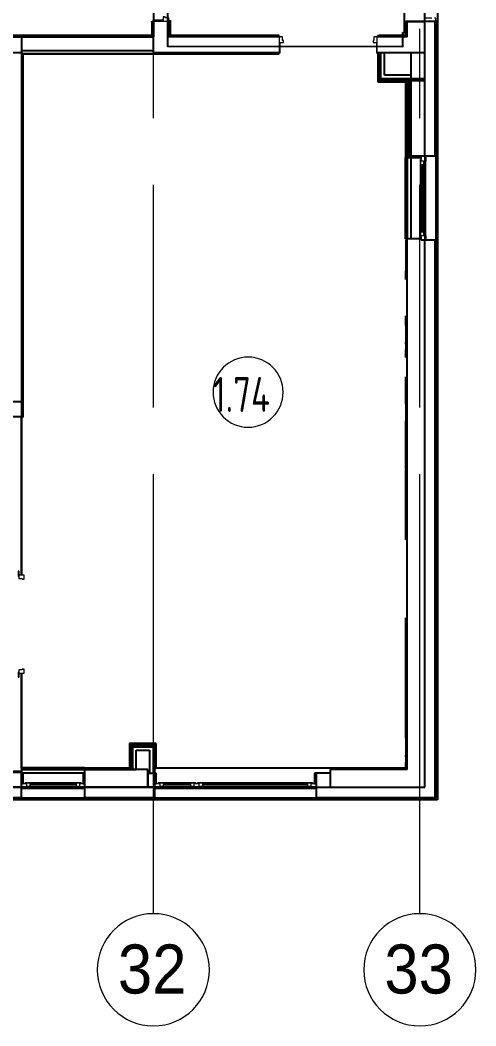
# Model space of a CAD drawing. Header units: millimetres. Extents: x -625 to 415037, y -3642 to 102118.
# Drawn here: x 119375 to 125875, y -3642 to 10704 of the extents above; entities that cross this region are included whole.
import ezdxf

# ---------------------------------------------------------------- set-up
doc = ezdxf.new("R2010")
doc.units = ezdxf.units.MM
doc.linetypes.add('Осевая', pattern=[6350, 1270, -952.5, 3175, -952.5])
for name, color, linetype, lineweight in [('A-AREA-IDEN', 7, 'Continuous', 9), ('A-GLAZ', 7, 'Continuous', 9), ('A-GLAZ-1', 7, 'Continuous', 5), ('A-GLAZ-CWMG-1', 7, 'Continuous', 20), ('Оси', 7, 'Continuous', 9), ('Оси-1', 7, 'Continuous', 20), ('Оси-2', 7, 'Осевая', 9)]:
    doc.layers.add(name, color=color, linetype=linetype, lineweight=lineweight)
doc.layers.add('A-DOOR-FRAM-1', color=7, linetype='Continuous', lineweight=5, true_color=0xc0c0c0)
doc.styles.add('Arial', font='arial.ttf', dxfattribs={"width": 0.9, "height": 700})
doc.styles.add('СПДС', font='ГОСТ тип А.ttf', dxfattribs={"width": 0.9})

# ---------------------------------------------------------------- blocks, each defined once
blk = doc.blocks.new('110_Дверь_СКБ_2Ст - Д-5_п_ Из игровой в коридор-32679362-Объем проектирования 1 этажа')
at = {"layer": 'A-DOOR-FRAM-1'}
for p, q in [((-672, 118), (-742, 118)), ((-742, 118), (-742, 110)), ((-742, 110), (-672, 110)), ((-638, 110), (-688, 110)), ((-688, 110), (-688, 30)), ((-688, 30), (-628, 30)), ((-672, 30), (-688, 30)), ((-688, 30), (-688, -110)), ((-672, 110), (-672, 118)), ((-672, -110), (-672, 30)), ((-638, 60), (-638, 110)), ((-628, 60), (-638, 60)), ((-628, 30), (-628, 60)), ((662, 60), (652, 60)), ((652, 60), (652, 30)), ((652, 30), (712, 30)), ((662, 110), (662, 60)), ((712, 110), (662, 110)), ((768, 118), (698, 118)), ((698, 118), (698, 110)), ((698, 110), (768, 110)), ((712, 30), (698, 30)), ((698, 30), (698, -110)), ((712, 30), (712, 110)), ((712, -110), (712, 30)), ((768, 110), (768, 118)), ((-672, -110), (-742, -110)), ((-742, -110), (-742, -118)), ((-742, -118), (-672, -118)), ((-688, -110), (-672, -110)), ((-672, -118), (-672, -110)), ((698, -110), (712, -110)), ((768, -110), (698, -110)), ((698, -110), (698, -118)), ((698, -118), (768, -118)), ((768, -118), (768, -110))]:
    blk.add_line(p, q, dxfattribs=at)
blk = doc.blocks.new('110_Дверь_СКБ_2Ст - Д-1_л_Лестничная клетка EIS60 2-V69-Объем проектирования 1 этажа')
at = {"layer": 'A-DOOR-FRAM-1'}
for p, q in [((-672, 118), (-742, 118)), ((-742, 118), (-742, 110)), ((-742, 110), (-672, 110)), ((-638, 110), (-688, 110)), ((-688, 110), (-688, 30)), ((-688, 30), (-628, 30)), ((-672, 30), (-688, 30)), ((-688, 30), (-688, -110)), ((-672, 110), (-672, 118)), ((-672, -110), (-672, 30)), ((-638, 60), (-638, 110)), ((-628, 60), (-638, 60)), ((-628, 30), (-628, 60)), ((662, 60), (652, 60)), ((652, 60), (652, 30)), ((652, 30), (712, 30)), ((662, 110), (662, 60)), ((712, 110), (662, 110)), ((768, 118), (698, 118)), ((698, 118), (698, 110)), ((698, 110), (768, 110)), ((712, 30), (698, 30)), ((698, 30), (698, -110)), ((712, 30), (712, 110)), ((712, -110), (712, 30)), ((768, 110), (768, 118)), ((-672, -110), (-742, -110)), ((-742, -110), (-742, -118)), ((-742, -118), (-672, -118)), ((-688, -110), (-672, -110)), ((-672, -118), (-672, -110)), ((698, -110), (712, -110)), ((768, -110), (698, -110)), ((698, -110), (698, -118)), ((698, -118), (768, -118)), ((768, -118), (768, -110))]:
    blk.add_line(p, q, dxfattribs=at)
blk = doc.blocks.new('120_Окно_СКБ_2Ст_Фрамуга сверху - 120_Окно_СКБ_2Ст_2300х2500_h_ ДОО-19727959-Объем проектирования 1 этажа')
at = {"layer": 'A-GLAZ'}
for p, q in [((-1150, -127), (-1150, -57)), ((-1150, -57), (-1080, -57)), ((-1080, -127), (-1150, -127)), ((-1080, -127), (-1100, -127)), ((-1100, -127), (-1100, -137)), ((-1100, -137), (540, -137)), ((540, -137), (-1100, -137)), ((-1080, -57), (-1080, -127)), ((520, -87), (-1080, -87)), ((-1080, -87), (-1080, -127)), ((-1030, -137), (-1030, -87)), ((470, -137), (470, -87)), ((520, -127), (520, -57)), ((520, -57), (590, -57)), ((520, -127), (520, -87)), ((590, -127), (520, -127)), ((540, -127), (520, -127)), ((540, -137), (540, -127)), ((590, -127), (570, -127)), ((570, -127), (570, -137)), ((570, -137), (1100, -137)), ((1100, -137), (570, -137)), ((590, -57), (590, -127)), ((1080, -87), (590, -87)), ((590, -87), (590, -127)), ((640, -137), (640, -87)), ((1030, -137), (1030, -87)), ((1080, -127), (1080, -57)), ((1080, -57), (1150, -57)), ((1080, -127), (1080, -87)), ((1150, -127), (1080, -127)), ((1100, -127), (1080, -127)), ((1100, -137), (1100, -127)), ((1150, -57), (1150, -127))]:
    blk.add_line(p, q, dxfattribs=at)
at = {"layer": 'A-GLAZ-1'}
for p, q in [((1150, -57), (-1150, -57)), ((-1130, -127), (-1100, -127)), ((-1080, -57), (1080, -57)), ((-1030, -107), (470, -107)), ((470, -117), (-1030, -117)), ((540, -127), (570, -127)), ((540, -127), (570, -127)), ((640, -107), (1030, -107)), ((1030, -117), (640, -117)), ((1100, -127), (1130, -127))]:
    blk.add_line(p, q, dxfattribs=at)
blk = doc.blocks.new('120_Окно_СКБ_1Ст - 120_Окно_СКБ_1Ст 900х2500_h_ с форточкой-V71-Объем проектирования 1 этажа')
at = {"layer": 'A-GLAZ'}
for p, q in [((-450, -127), (-450, -57)), ((-450, -57), (-380, -57)), ((-380, -127), (-450, -127)), ((-380, -127), (-400, -127)), ((-400, -127), (-400, -137)), ((-400, -137), (400, -137)), ((400, -137), (-400, -137)), ((-380, -57), (-380, -127)), ((380, -87), (-380, -87)), ((-380, -87), (-380, -127)), ((-330, -137), (-330, -87)), ((330, -137), (330, -87)), ((380, -127), (380, -57)), ((380, -57), (450, -57)), ((380, -127), (380, -87)), ((450, -127), (380, -127)), ((400, -127), (380, -127)), ((400, -137), (400, -127)), ((450, -57), (450, -127))]:
    blk.add_line(p, q, dxfattribs=at)
at = {"layer": 'A-GLAZ-1'}
for p, q in [((450, -57), (-450, -57)), ((-430, -127), (-400, -127)), ((-330, -107), (330, -107)), ((330, -117), (-330, -117)), ((400, -127), (430, -127))]:
    blk.add_line(p, q, dxfattribs=at)
blk = doc.blocks.new('120_Окно_СКБ_1Ст - 120_Окно_СКБ_1Ст 1200х2500_h_ с форточкой 3-24161067-Объем проектирования 1 этажа')
at = {"layer": 'A-GLAZ'}
for p, q in [((-600, -127), (-600, -57)), ((-600, -57), (-530, -57)), ((-530, -127), (-600, -127)), ((-530, -127), (-550, -127)), ((-550, -127), (-550, -137)), ((-550, -137), (550, -137)), ((550, -137), (-550, -137)), ((-530, -57), (-530, -127)), ((530, -87), (-530, -87)), ((-530, -87), (-530, -127)), ((-480, -137), (-480, -87)), ((480, -137), (480, -87)), ((530, -127), (530, -57)), ((530, -57), (600, -57)), ((530, -127), (530, -87)), ((600, -127), (530, -127)), ((550, -127), (530, -127)), ((550, -137), (550, -127)), ((600, -57), (600, -127))]:
    blk.add_line(p, q, dxfattribs=at)
at = {"layer": 'A-GLAZ-1'}
for p, q in [((600, -57), (-600, -57)), ((-580, -127), (-550, -127)), ((-480, -107), (480, -107)), ((480, -117), (-480, -117)), ((550, -127), (580, -127))]:
    blk.add_line(p, q, dxfattribs=at)
blk = doc.blocks.new('Прямоугольный импост - Импост структурный с накладкой - 160мм-18691766-Объем проектирования 1 этажа')
at = {"layer": 'A-GLAZ-CWMG-1'}
for p, q in [((0, 17), (-50, 17)), ((-50, 17), (-50, 0)), ((-10, -40), (-10, 0)), ((-10, 0), (0, 0)), ((0, 0), (0, 17)), ((-50, -40), (-50, -140)), ((-50, -140), (0, -140)), ((0, -40), (-10, -40)), ((0, -140), (0, -40))]:
    blk.add_line(p, q, dxfattribs=at)
blk = doc.blocks.new('110_Дверь_СКБ_2Ст - Д-5_п__в составе перегородки _не входит в спец__-32680960-Объем проектирования 1 этажа')
at = {"layer": 'A-DOOR-FRAM-1'}
for p, q in [((-672, 8), (-742, 8)), ((-742, 8), (-742, 0)), ((-742, 0), (-672, 0)), ((-638, 0), (-688, 0)), ((-688, 0), (-688, -79)), ((-672, 0), (-688, 0)), ((-688, 0), (-688, -1)), ((-672, 0), (-672, 8)), ((-672, -1), (-672, 0)), ((-638, -49), (-638, 0)), ((662, 0), (662, -49)), ((712, 0), (662, 0)), ((768, 8), (698, 8)), ((698, 8), (698, 0)), ((712, 0), (698, 0)), ((698, 0), (698, -1)), ((698, 0), (768, 0)), ((712, -79), (712, 0)), ((712, -1), (712, 0)), ((768, 0), (768, 8)), ((-672, -1), (-742, -1)), ((-742, -1), (-742, -9)), ((-742, -9), (-672, -9)), ((-688, -79), (-628, -79)), ((-688, -1), (-672, -1)), ((-672, -9), (-672, -1)), ((-628, -49), (-638, -49)), ((-628, -79), (-628, -49)), ((662, -49), (652, -49)), ((652, -49), (652, -79)), ((652, -79), (712, -79)), ((698, -1), (712, -1)), ((768, -1), (698, -1)), ((698, -1), (698, -9)), ((698, -9), (768, -9)), ((768, -9), (768, -1))]:
    blk.add_line(p, q, dxfattribs=at)
blk = doc.blocks.new('Ось сетки - D8-29747960-Объем проектирования 1 этажа')
at = {"layer": 'Оси-1'}
for start, end in [(360, 180), (180, 360)]:
    blk.add_arc((0, 0), 4, start, end, dxfattribs=at)
blk = doc.blocks.new('Марка_Помещения - Номер-25198446-Объем проектирования 1 этажа')
at = {"layer": 'A-AREA-IDEN'}
for start, end in [(360, 180), (180, 360)]:
    blk.add_arc((0, 0), 2.5, start, end, dxfattribs=at)

msp = doc.modelspace()

# ---------------------------------------------------------------- linework, layer by layer
for p, q in [((125145, 8764), (125145, 21264)), ((125325, 11586), (125325, -416)), ((121255, 10689), (121254, 10689)), ((121254, 10689), (121254, 10485)), ((121255, 10685), (121255, 10689)), ((121267, 10664), (121255, 10664)), ((121275, 10224), (121275, 10634)), ((121275, 10464), (121275, 10634)), ((121495, 10464), (121495, 10634)), ((121515, 10664), (121503, 10664)), ((121515, 10664), (121515, 10704)), ((121516, 10689), (121515, 10689)), ((121515, 10664), (121515, 10484)), ((121516, 10704), (121516, 10484)), ((124875, 10685), (124874, 10685)), ((124874, 10685), (124874, 10485)), ((124875, 10684), (124874, 10684)), ((124895, 10685), (124875, 10685)), ((124875, 10484), (124875, 10685)), ((125145, 10685), (124895, 10685)), ((124895, 10464), (124895, 10684)), ((124895, 10684), (125145, 10684)), ((125295, 10684), (125145, 10684)), ((125303, 10684), (125295, 10684)), ((125295, 8764), (125295, 10684)), ((125298, 8764), (125298, 10684)), ((125303, 8764), (125303, 10684)), ((125325, 10684), (125303, 10684)), ((121254, 10485), (111245, 10485)), ((121255, 10485), (121255, 10484)), ((123045, 10484), (121515, 10484)), ((121515, 10484), (121516, 10484)), ((123070, 10485), (121516, 10485)), ((121516, 10484), (123045, 10484)), ((121516, 10484), (121516, 10484)), ((123045, 10472), (123045, 10484)), ((123045, 10484), (123070, 10484)), ((123070, 10484), (123070, 10485)), ((124470, 10485), (124470, 10484)), ((124470, 10485), (124864, 10485)), ((124470, 10484), (124495, 10484)), ((124495, 10484), (124495, 10472)), ((124874, 10484), (124495, 10484)), ((124495, 10484), (124874, 10484)), ((124874, 10485), (124864, 10485)), ((124864, 10484), (124864, 10485)), ((124874, 10484), (124874, 10485)), ((124874, 10484), (124875, 10484)), ((124874, 10484), (124875, 10484)), ((111275, 10464), (121275, 10464)), ((119395, 10464), (119395, 5043)), ((123015, 10464), (121495, 10464)), ((124895, 10464), (124525, 10464)), ((111995, 10244), (119395, 10244)), ((121275, 10264), (119395, 10264)), ((121275, 10224), (119415, 10224)), ((119416, 5043), (119416, 10223)), ((119416, 10223), (123070, 10223)), ((121275, 10224), (121275, 10264)), ((121275, 10244), (123015, 10244)), ((123070, 10224), (121275, 10224)), ((123070, 10223), (123070, 10224)), ((124470, 10236), (124470, 10224)), ((124470, 10223), (124470, 10224)), ((124470, 10224), (124470, 10224)), ((124470, 10224), (124470, 10223)), ((124470, 10224), (124495, 10224)), ((124470, 10223), (124470, 10223)), ((124475, 10223), (124474, 10223)), ((124474, 10223), (124474, 9823)), ((124475, 10236), (124475, 10224)), ((124495, 10236), (124495, 9844)), ((124507, 9856), (124507, 10236)), ((124520, 9869), (124520, 10236)), ((124525, 10244), (125145, 10244)), ((124570, 9919), (124570, 10244)), ((124945, 10244), (124945, 9869)), ((124945, 9919), (124570, 9919)), ((124474, 9823), (124870, 9823)), ((124920, 9844), (124495, 9844)), ((124932, 9856), (124507, 9856)), ((125145, 9869), (124520, 9869)), ((124870, 9844), (124870, 8743)), ((124870, 9824), (124875, 9824)), ((124875, 9824), (124875, 8987)), ((124895, 8744), (124895, 9844)), ((124920, 8764), (124920, 9844)), ((124932, 8764), (124932, 9856)), ((124945, 9856), (125145, 9856)), ((124945, 9844), (124945, 8764)), ((124945, 9844), (125145, 9844)), ((124875, 9519), (124874, 9519)), ((124874, 9519), (124874, 9465)), ((124874, 9465), (124875, 9465)), ((124875, 9304), (124874, 9304)), ((124874, 9304), (124874, 9241)), ((124874, 9241), (124875, 9241)), ((124875, 8987), (124874, 8987)), ((124874, 8987), (124874, 8764)), ((124875, 8764), (124875, 8987)), ((124874, 8764), (124875, 8764)), ((125295, 8764), (124875, 8764)), ((125093, 8744), (125093, 8764)), ((125145, 8764), (125145, 7564)), ((125295, 8764), (125303, 8764)), ((125303, 8764), (125303, 7564)), ((124870, 8743), (124895, 8743)), ((124870, 7585), (124870, 8743)), ((124895, 8744), (125093, 8744)), ((124895, 8744), (124895, 8743)), ((124895, 8743), (124895, 7585)), ((124895, 8743), (125093, 8743)), ((124945, 8744), (124945, 7585)), ((125093, 8743), (125093, 8744)), ((124870, 7585), (124895, 7585)), ((124875, 7565), (124874, 7565)), ((124874, 7565), (124874, 7126)), ((124895, 7564), (124875, 7564)), ((125093, 7585), (124895, 7585)), ((124895, 7585), (124895, 7584)), ((124895, 14), (124895, 7584)), ((125093, 7584), (124895, 7584)), ((125093, 7584), (125093, 7585)), ((125093, 7564), (125093, 7584)), ((125295, 7564), (125093, 7564)), ((125145, -236), (125145, 7564)), ((125303, 7564), (125295, 7564)), ((125295, -386), (125295, 7564)), ((125298, -389), (125298, 7564)), ((125303, -394), (125303, 7564)), ((124874, 7126), (124875, 7126)), ((124874, 7006), (124874, 7126)), ((124874, 7006), (124875, 7006)), ((124874, 6484), (124875, 6484)), ((124874, 6353), (124874, 6484)), ((124874, 6353), (124874, 6007)), ((124875, 6353), (124874, 6353)), ((124874, 6110), (124875, 6110)), ((124875, 6085), (124874, 6085)), ((124874, 6007), (124875, 6007)), ((124874, 5892), (124874, 6007)), ((124874, 5892), (124875, 5892)), ((124874, 5617), (124875, 5617)), ((124874, 5227), (124874, 5617)), ((118525, 5264), (119395, 5264)), ((124875, 5227), (124874, 5227)), ((124874, 5227), (124874, 4833)), ((119416, 5044), (118525, 5044)), ((119416, 5043), (119395, 5043)), ((119395, 5043), (119395, 2789)), ((119396, 2789), (119396, 5043)), ((124874, 4833), (124875, 4833)), ((124875, 4786), (124874, 4786)), ((124874, 4786), (124874, 4687)), ((124874, 4687), (124875, 4687)), ((124874, 4297), (124874, 4687)), ((124874, 4500), (124875, 4500)), ((124875, 4472), (124874, 4472)), ((124874, 4297), (124874, 4287)), ((124874, 4297), (124875, 4297)), ((124874, 4287), (124875, 4287)), ((124874, 3908), (124874, 4287)), ((124874, 4127), (124875, 4127)), ((124875, 4108), (124874, 4108)), ((124874, 3969), (124875, 3969)), ((124875, 3959), (124874, 3959)), ((124875, 3908), (124874, 3908)), ((124874, 3908), (124874, 3691)), ((124874, 3691), (124875, 3691)), ((124874, 3633), (124874, 3691)), ((124874, 3633), (124875, 3633)), ((124874, 3623), (124875, 3623)), ((124874, 3291), (124874, 3623)), ((124874, 3291), (124875, 3291)), ((124875, 2839), (124874, 2839)), ((124874, 2839), (124874, 2838)), ((124874, 2839), (124875, 2839)), ((124874, 2838), (124875, 2838)), ((124875, 2738), (124874, 2738)), ((124874, 2738), (124874, 2737)), ((124874, 2738), (124875, 2738)), ((124874, 2737), (124875, 2737)), ((124875, 2637), (124874, 2637)), ((124874, 2637), (124874, 2636)), ((124874, 2636), (124875, 2636)), ((124874, 2636), (124875, 2636)), ((124874, 2177), (124875, 2177)), ((124874, 1714), (124874, 2177)), ((124874, 1903), (124875, 1903)), ((124874, 1892), (124875, 1892)), ((124875, 1787), (124874, 1787)), ((124874, 1763), (124875, 1763)), ((124874, 1714), (124874, 1313)), ((124875, 1516), (124874, 1516)), ((119395, 1389), (119395, -36)), ((119396, 35), (119396, 1389)), ((124874, 857), (124874, 1313)), ((124874, 1263), (124875, 1263)), ((124874, 1247), (124875, 1247)), ((124874, 1206), (124875, 1206)), ((124874, 1123), (124875, 1123)), ((124874, 857), (124875, 857)), ((124874, 853), (124875, 853)), ((124874, 463), (124874, 853)), ((124875, 463), (124874, 463)), ((124874, 463), (124874, 206)), ((120934, 385), (120934, 35)), ((121316, 385), (120934, 385)), ((121295, 364), (120955, 364)), ((120955, 364), (120955, 14)), ((120955, 14), (120955, 364)), ((120955, 364), (121295, 364)), ((120967, 351), (121282, 351)), ((120967, 14), (120967, 351)), ((120980, 339), (121270, 339)), ((120980, 14), (120980, 339)), ((121030, 289), (121220, 289)), ((121030, 14), (121030, 289)), ((121220, 289), (121220, -36)), ((121270, 339), (121270, -36)), ((121282, 351), (121282, -36)), ((121295, -386), (121295, 364)), ((121295, 364), (121295, 35)), ((121316, 35), (121316, 385)), ((124875, 230), (124874, 230)), ((124874, 220), (124875, 220)), ((124874, 206), (124875, 206)), ((124875, 196), (124874, 196)), ((124874, 196), (124874, 117)), ((120295, 39), (119395, 39)), ((119395, 34), (120295, 34)), ((119395, 14), (120295, 14)), ((120934, 35), (119396, 35)), ((120295, 14), (120295, 39)), ((120295, 34), (120295, 14)), ((121195, 14), (120295, 14)), ((120295, 14), (120295, -236)), ((120295, 14), (120955, 14)), ((120955, 14), (121030, 14)), ((121195, -36), (121195, 14)), ((121295, 34), (121315, 34)), ((121315, 34), (121315, 35)), ((124874, 35), (121316, 35)), ((124895, 14), (123795, 14)), ((123795, 14), (123795, -236)), ((124874, 117), (124875, 117)), ((124874, 24), (124874, 117)), ((124874, 24), (124875, 24)), ((124875, 34), (124875, 24)), ((124875, 24), (124895, 24)), ((118895, -11), (119395, -11)), ((118895, -24), (119395, -24)), ((119395, -386), (119395, -36)), ((119395, -36), (119395, -184)), ((119415, -36), (119395, -36)), ((120275, -36), (119415, -36)), ((119415, -184), (119415, -36)), ((119416, -36), (119415, -36)), ((119416, -184), (119416, -36)), ((120274, -36), (120274, -184)), ((120275, -36), (120274, -36)), ((120275, -36), (120275, -184)), ((120295, -36), (120275, -36)), ((120295, -184), (120295, -36)), ((121195, -36), (121195, -236)), ((121195, -236), (121195, -36)), ((121195, -36), (121295, -36)), ((121315, -36), (121295, -36)), ((121315, -184), (121315, -36)), ((121316, -36), (121315, -36)), ((121316, -184), (121316, -36)), ((123574, -36), (123574, -184)), ((123575, -36), (123574, -36)), ((123575, -36), (123575, -184)), ((123595, -36), (123575, -36)), ((123795, -36), (123595, -36)), ((123595, -36), (123595, -386)), ((121295, -236), (117095, -236)), ((118895, -236), (119395, -236)), ((119395, -184), (119415, -184)), ((120295, -236), (119395, -236)), ((119415, -184), (119416, -184)), ((120274, -184), (120275, -184)), ((120275, -184), (120295, -184)), ((120295, -236), (120295, -386)), ((120295, -236), (121195, -236)), ((121195, -236), (121295, -236)), ((121295, -184), (121315, -184)), ((121295, -236), (123595, -236)), ((123595, -236), (121295, -236)), ((121315, -184), (121316, -184)), ((123574, -184), (123575, -184)), ((123575, -184), (123595, -184)), ((123595, -236), (124895, -236)), ((123595, -236), (125145, -236)), ((125325, -416), (109545, -416)), ((117995, -386), (119395, -386)), ((117995, -389), (119395, -389)), ((117995, -394), (119395, -394)), ((119395, -394), (119395, -386)), ((120295, -394), (119395, -394)), ((120295, -386), (120295, -394)), ((120295, -386), (121295, -386)), ((120295, -389), (121295, -389)), ((120295, -394), (121295, -394)), ((121295, -394), (121295, -386)), ((123595, -394), (121295, -394)), ((123595, -386), (123595, -394)), ((123595, -386), (125295, -386)), ((123595, -389), (125298, -389)), ((123595, -394), (125303, -394))]:
    msp.add_line(p, q)
at = {"flags": 128}
msp.add_lwpolyline([(124835, 10527), (124856, 10527), (124861, 12826), (124841, 12826), (124842, 13135), (123016, 13140), (123025, 17032), (123317, 17031), (123309, 13301), (124863, 13297), (124866, 14926), (124846, 14926), (124850, 16357), (124849, 16357), (124853, 18118), (124458, 18119), (121495, 18126), (121485, 13945), (121484, 13945), (121484, 13942), (121485, 13942), (121477, 10335), (124835, 10327)], close=True, dxfattribs=at)
msp.add_lwpolyline([(82779, 13264), (121275, 13264), (121275, 10464), (82779, 10464)], close=True)
for points in [[(124874, 4891), (124874, 4902), (124874, 4915), (124874, 4927), (124874, 4940), (124874, 4952), (124874, 4962), (124874, 4971), (124874, 4978), (124874, 4983), (124874, 4986), (124874, 4986), (124874, 4984), (124874, 4979), (124874, 4972), (124874, 4963), (124874, 4952)], [(124874, 4839), (124874, 4850), (124874, 4861), (124874, 4873), (124874, 4886), (124874, 4898), (124874, 4910), (124874, 4921), (124874, 4931), (124874, 4939), (124874, 4946), (124874, 4951), (124874, 4953), (124874, 4954), (124874, 4952), (124874, 4948), (124874, 4942), (124874, 4935), (124874, 4926)], [(124874, 4952), (124874, 4941), (124874, 4928), (124874, 4915), (124874, 4903), (124874, 4891), (124874, 4881), (124874, 4871), (124874, 4864), (124874, 4859), (124874, 4857), (124874, 4857), (124874, 4859), (124874, 4864), (124874, 4871), (124874, 4880), (124874, 4891)], [(124874, 4926), (124874, 4915), (124874, 4903), (124874, 4891), (124874, 4879), (124874, 4866), (124874, 4854), (124874, 4843), (124874, 4834), (124874, 4825), (124874, 4819), (124874, 4814), (124874, 4811), (124874, 4811), (124874, 4812), (124874, 4816), (124874, 4822), (124874, 4830), (124874, 4839)], [(124874, 4812), (124874, 4820), (124874, 4828), (124874, 4838), (124874, 4847), (124874, 4856), (124874, 4865), (124874, 4873), (124874, 4881), (124874, 4887), (124874, 4892), (124874, 4896), (124874, 4898), (124874, 4898), (124874, 4897), (124874, 4894), (124874, 4889), (124874, 4884), (124874, 4877)], [(124874, 4877), (124874, 4869), (124874, 4860), (124874, 4851), (124874, 4842), (124874, 4832), (124874, 4823), (124874, 4815), (124874, 4808), (124874, 4801), (124874, 4796), (124874, 4793), (124874, 4791), (124874, 4791), (124874, 4792), (124874, 4795), (124874, 4799), (124874, 4805), (124874, 4812)], [(124874, 4728), (124874, 4743), (124874, 4760), (124874, 4777), (124874, 4794), (124874, 4810), (124874, 4825), (124874, 4839), (124874, 4851), (124874, 4860), (124874, 4866), (124874, 4869), (124874, 4870), (124874, 4867), (124874, 4861), (124874, 4852), (124874, 4841), (124874, 4827)], [(124874, 4798), (124874, 4802), (124874, 4807), (124874, 4811), (124874, 4816), (124874, 4821), (124874, 4825), (124874, 4829), (124874, 4833)], [(124874, 4827), (124874, 4812), (124874, 4796), (124874, 4779), (124874, 4762), (124874, 4745), (124874, 4730), (124874, 4716), (124874, 4705), (124874, 4696), (124874, 4689), (124874, 4686), (124874, 4686), (124874, 4689), (124874, 4695), (124874, 4704), (124874, 4715), (124874, 4728)], [(124874, 4787), (124874, 4790), (124874, 4793), (124874, 4796), (124874, 4799), (124874, 4802), (124874, 4805), (124874, 4807), (124874, 4810), (124874, 4811), (124874, 4812), (124874, 4813), (124874, 4813), (124874, 4813), (124874, 4812), (124874, 4810), (124874, 4808), (124874, 4805)], [(124874, 4805), (124874, 4803), (124874, 4800), (124874, 4797), (124874, 4793), (124874, 4790), (124874, 4788), (124874, 4785), (124874, 4783), (124874, 4781), (124874, 4780), (124874, 4779), (124874, 4779), (124874, 4780), (124874, 4781), (124874, 4782), (124874, 4784), (124874, 4787)], [(124874, 4786), (124874, 4786), (124874, 4787), (124874, 4789), (124874, 4791), (124874, 4794), (124874, 4798)], [(124874, 4706), (124874, 4709), (124874, 4713), (124874, 4717), (124874, 4721), (124874, 4725), (124874, 4729), (124874, 4733), (124874, 4736), (124874, 4739), (124874, 4741), (124874, 4742), (124874, 4743), (124874, 4743), (124874, 4743), (124874, 4741), (124874, 4739), (124874, 4737), (124874, 4734)], [(124874, 4734), (124874, 4730), (124874, 4726), (124874, 4722), (124874, 4718), (124874, 4714), (124874, 4710), (124874, 4707), (124874, 4703), (124874, 4701), (124874, 4699), (124874, 4697), (124874, 4696), (124874, 4696), (124874, 4697), (124874, 4698), (124874, 4700), (124874, 4703), (124874, 4706)], [(124874, 4619), (124874, 4631), (124874, 4643), (124874, 4656), (124874, 4668), (124874, 4680), (124874, 4691), (124874, 4700), (124874, 4707), (124874, 4712), (124874, 4714), (124874, 4715), (124874, 4712), (124874, 4707), (124874, 4700), (124874, 4691), (124874, 4681)], [(124874, 4681), (124874, 4669), (124874, 4657), (124874, 4644), (124874, 4631), (124874, 4620), (124874, 4609), (124874, 4600), (124874, 4593), (124874, 4588), (124874, 4585), (124874, 4585), (124874, 4588), (124874, 4593), (124874, 4600), (124874, 4608), (124874, 4619)], [(124874, 4457), (124874, 4475), (124874, 4495), (124874, 4516), (124874, 4537), (124874, 4557), (124874, 4576), (124874, 4593), (124874, 4608), (124874, 4619), (124874, 4627), (124874, 4631), (124874, 4632), (124874, 4628), (124874, 4621), (124874, 4611), (124874, 4597), (124874, 4580)], [(124874, 4580), (124874, 4562), (124874, 4542), (124874, 4521), (124874, 4500), (124874, 4480), (124874, 4461), (124874, 4444), (124874, 4430), (124874, 4418), (124874, 4410), (124874, 4406), (124874, 4405), (124874, 4409), (124874, 4416), (124874, 4427), (124874, 4440), (124874, 4457)]]:
    msp.add_lwpolyline(points, dxfattribs=at)
for points, knots in [([(124874, 7565), (124874, 7386), (124874, 7342), (124874, 7135), (124874, 7006)], [-5.139173, -5.139173, -5.139173, -5.139173, -2.617751, 0, 0, 0, 0]), ([(124874, 6484), (124874, 6338), (124874, 6227), (124874, 6137), (124874, 6008), (124874, 5951), (124874, 5892)], [-2.688977, -2.688977, -2.688977, -2.688977, -1.942835, -1.191311, -0.524464, 0, 0, 0, 0]), ([(124874, 6085), (124874, 6087), (124874, 6094), (124874, 6103), (124874, 6110)], [-1.272376, -1.272376, -1.272376, -1.272376, -1.25295, -1.1427281, -1.1427281, -1.1427281, -1.1427281]), ([(124874, 6110), (124874, 6103), (124874, 6094), (124874, 6087), (124874, 6085)], [1.1427281, 1.1427281, 1.1427281, 1.1427281, 1.25295, 1.272376, 1.272376, 1.272376, 1.272376]), ([(124874, 4500), (124874, 4391), (124874, 4332), (124874, 4229), (124874, 4146), (124874, 4108)], [0, 0, 0, 0, 0.787044, 1.615544, 2.248132, 2.248132, 2.248132, 2.248132]), ([(124874, 3969), (124874, 3886), (124874, 3850), (124874, 3801), (124874, 3706), (124874, 3670), (124874, 3633)], [0, 0, 0, 0, 0.382944, 0.819442, 1.25295, 1.618625, 1.618625, 1.618625, 1.618625]), ([(124874, 3623), (124874, 3660), (124874, 3696), (124874, 3791), (124874, 3839), (124874, 3876), (124874, 3959)], [-1.618625, -1.618625, -1.618625, -1.618625, -1.25295, -0.819442, -0.382944, 0, 0, 0, 0]), ([(124874, 1892), (124874, 1720), (124874, 1679), (124874, 1472), (124874, 1206), (124874, 1206)], [-5.726484, -5.726484, -5.726484, -5.726484, -4.17647, -2.110488, 0, 0, 0, 0]), ([(124874, 1206), (124874, 1206), (124874, 1472), (124874, 1679), (124874, 1720), (124874, 1892)], [0, 0, 0, 0, 2.110488, 4.17647, 5.726484, 5.726484, 5.726484, 5.726484]), ([(124874, 230), (124874, 223), (124874, 215), (124874, 207), (124874, 206)], [1.1427281, 1.1427281, 1.1427281, 1.1427281, 1.25295, 1.272376, 1.272376, 1.272376, 1.272376]), ([(124874, 196), (124874, 197), (124874, 205), (124874, 213), (124874, 220)], [-1.272376, -1.272376, -1.272376, -1.272376, -1.25295, -1.1427281, -1.1427281, -1.1427281, -1.1427281])]:
    msp.add_open_spline(points, degree=3, knots=knots)
at = {"layer": 'Оси'}
for p, q in [((121275, -2042), (121275, 2958)), ((125075, -2042), (125075, 2958))]:
    msp.add_line(p, q, dxfattribs=at)
at = {"layer": 'Оси-2'}
for p, q in [((121275, 2958), (121275, 16779)), ((125075, 2958), (125075, 16779))]:
    msp.add_line(p, q, dxfattribs=at)

# ---------------------------------------------------------------- block references
for name, p, rotation in [('110_Дверь_СКБ_2Ст - Д-1_л_Лестничная клетка EIS60 2-V69-Объем проектирования 1 этажа', (121385, 11401), 269.9999999999999), ('Прямоугольный импост - Импост структурный с накладкой - 160мм-18691766-Объем проектирования 1 этажа', (125286, 10684), 269.9999999999995), ('110_Дверь_СКБ_2Ст - Д-5_п__в составе перегородки _не входит в спец__-32680960-Объем проектирования 1 этажа', (119354, 2076), 90)]:
    msp.add_blockref(name, p, dxfattribs=dict(rotation=rotation))
msp.add_blockref('110_Дверь_СКБ_2Ст - Д-5_п_ Из игровой в коридор-32679362-Объем проектирования 1 этажа', (123757, 10354))
at = {"color": 3}
for name, p, rotation in [('120_Окно_СКБ_1Ст - 120_Окно_СКБ_1Ст 1200х2500_h_ с форточкой 3-24161067-Объем проектирования 1 этажа', (125220, 8164), 269.9999999999999), ('120_Окно_СКБ_1Ст - 120_Окно_СКБ_1Ст 900х2500_h_ с форточкой-V71-Объем проектирования 1 этажа', (119845, -311), 180), ('120_Окно_СКБ_2Ст_Фрамуга сверху - 120_Окно_СКБ_2Ст_2300х2500_h_ ДОО-19727959-Объем проектирования 1 этажа', (122445, -311), 180)]:
    msp.add_blockref(name, p, dxfattribs=dict(at, rotation=rotation))
at = {"layer": 'A-AREA-IDEN', "xscale": 199.9999999999999, "yscale": 199.9999999999999, "zscale": 199.9999999999999}
msp.add_blockref('Марка_Помещения - Номер-25198446-Объем проектирования 1 этажа', (122626, 5397), dxfattribs=at)
at = {"layer": 'Оси-1', "xscale": 199.9999999999999, "yscale": 199.9999999999999, "zscale": 199.9999999999999}
for p in [(121275, -2842), (125075, -2842)]:
    msp.add_blockref('Ось сетки - D8-29747960-Объем проектирования 1 этажа', p, dxfattribs=at)

# ---------------------------------------------------------------- texts
at = {"layer": 'A-AREA-IDEN', "insert": (122125, 5615), "char_height": 500, "width": 1255.44, "attachment_point": 1, "style": 'СПДС'}
msp.add_mtext('1.74', dxfattribs=at)
at = {"layer": 'Оси', "char_height": 700, "width": 1212.15, "attachment_point": 1, "style": 'Arial'}
for s, insert in [('32', (120769, -2481)), ('33', (124569, -2481))]:
    msp.add_mtext(s, dxfattribs=dict(at, insert=insert))

doc.saveas('drawing.dxf')
